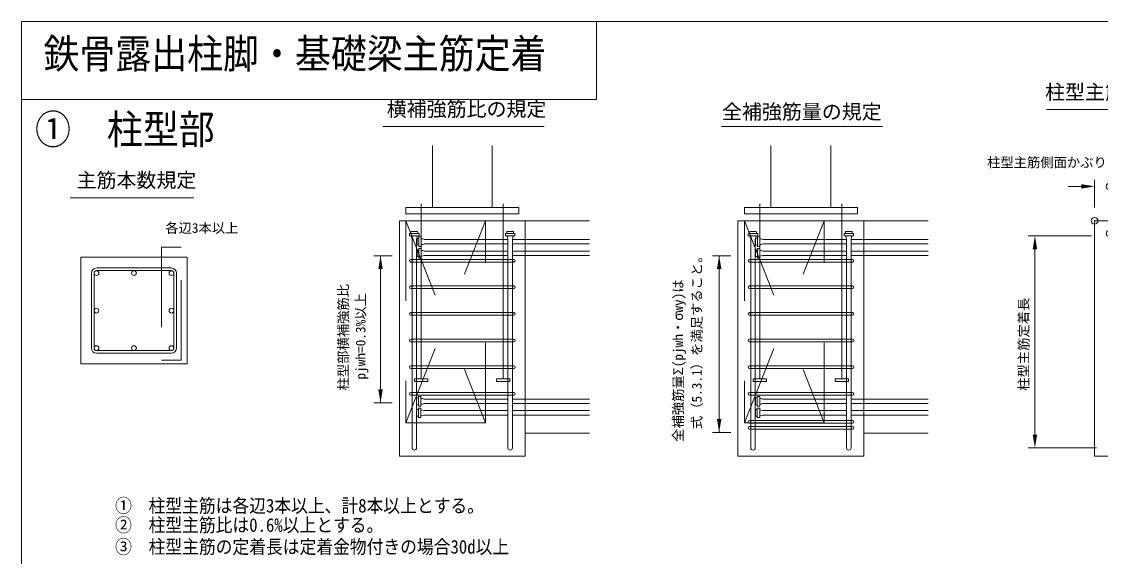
# Model space of a CAD drawing. Units: millimetres, scale not verified. Extents: x -210 to 382, y -132 to 268.
# Drawn here: x 22.9 to 185, y -6.4 to 73.9 of the extents above; entities that cross this region are included whole.
import ezdxf
from ezdxf.enums import TextEntityAlignment as Align

# ---------------------------------------------------------------- set-up
doc = ezdxf.new("R2010")
doc.units = ezdxf.units.MM
doc.header["$LTSCALE"] = 2
doc.header["$PDMODE"] = 32
doc.header["$PDSIZE"] = 1
doc.linetypes.add('DASHED_SPACED', pattern=[12, 6, -6])
for name, color, linetype, lineweight in [('0-0_0', 5, 'Continuous', 18), ('0-3_Defpoints', 7, 'Continuous', 18), ('0-4_寸法', 4, 'Continuous', 18), ('0-7_文字', 7, 'Continuous', 20), ('0-8_タイトル', 7, 'Continuous', 18), ('0-9_内枠', 7, 'Continuous', 18), ('0-A_構造', 2, 'Continuous', 18), ('0-B__0-8_STR3', 5, 'DASHED_SPACED', 18)]:
    doc.layers.add(name, color=color, linetype=linetype, lineweight=lineweight)
doc.styles.add('ＭＳ ゴシック', font='')
doc.styles.get('ＭＳ ゴシック').set_extended_font_data('MS Gothic')

# ---------------------------------------------------------------- blocks, each defined once
blk = doc.blocks.new('_D3')
at = {"layer": '0-3_Defpoints'}
for p in [(1151.171, 97.265), (1148.915, 92.093), (1151.171, 90.185)]:
    blk.add_point(p, dxfattribs=at)
at = {"layer": '0-4_寸法', "color": 7}
for p, q in [((1148.915, 94.093), (1148.915, 98.265)), ((1151.171, 92.185), (1151.171, 98.265)), ((1146.915, 97.265), (1144.915, 97.265)), ((1153.171, 97.265), (1155.171, 97.265))]:
    blk.add_line(p, q, dxfattribs=at)
for points in [[(1146.915, 97.598), (1146.915, 96.931), (1148.915, 97.265)], [(1153.171, 97.598), (1153.171, 96.931), (1151.171, 97.265)]]:
    blk.add_solid(points, dxfattribs=at)

msp = doc.modelspace()

# ---------------------------------------------------------------- linework, layer by layer
at = {"layer": '0-0_0', "color": 7}
for p, q in [((84.604, 46.002), (84.604, 55.318)), ((93.601, 46.002), (93.601, 55.318)), ((135.494, 46.002), (135.494, 55.318)), ((144.491, 46.002), (144.491, 55.318)), ((80.604, 46.002), (97.601, 46.002)), ((80.604, 45.042), (80.604, 46.002)), ((82.946, 46.564), (82.946, 20.279)), ((95.258, 46.564), (95.258, 20.279)), ((97.601, 45.042), (97.601, 46.002)), ((131.494, 46.002), (148.491, 46.002)), ((131.494, 45.042), (131.494, 46.002)), ((133.836, 46.564), (133.836, 20.279)), ((146.149, 46.564), (146.149, 20.279)), ((148.491, 45.042), (148.491, 46.002)), ((79.644, 8.647), (79.644, 43.99)), ((79.644, 43.99), (108.24, 43.99)), ((80.604, 45.042), (97.601, 45.042)), ((98.561, 8.647), (98.561, 43.99)), ((130.534, 8.647), (130.534, 43.99)), ((130.534, 43.99), (159.131, 43.99)), ((131.494, 45.042), (148.491, 45.042)), ((149.451, 8.647), (149.451, 43.99)), ((184.127, 8.647), (184.127, 43.99)), ((184.127, 43.99), (213.196, 43.99)), ((81.947, 20.279), (83.945, 20.279)), ((81.947, 20.279), (81.947, 19.879)), ((81.947, 19.879), (83.945, 19.879)), ((82.466, 20.279), (83.426, 20.279)), ((83.945, 20.279), (83.945, 19.879)), ((94.259, 20.279), (96.258, 20.279)), ((94.259, 20.279), (94.259, 19.879)), ((94.259, 19.879), (96.258, 19.879)), ((94.778, 20.279), (95.738, 20.279)), ((96.258, 20.279), (96.258, 19.879)), ((132.837, 20.279), (134.835, 20.279)), ((132.837, 20.279), (132.837, 19.879)), ((132.837, 19.879), (134.835, 19.879)), ((133.356, 20.279), (134.316, 20.279)), ((134.835, 20.279), (134.835, 19.879)), ((145.149, 20.279), (147.148, 20.279)), ((145.149, 20.279), (145.149, 19.879)), ((145.149, 19.879), (147.148, 19.879)), ((145.669, 20.279), (146.629, 20.279)), ((147.148, 20.279), (147.148, 19.879)), ((98.561, 12.127), (108.24, 12.127)), ((98.561, 8.647), (79.644, 8.647)), ((149.451, 8.647), (130.534, 8.647)), ((203.045, 8.647), (184.127, 8.647))]:
    msp.add_line(p, q, dxfattribs=at)
at = {"layer": '0-0_0', "color": 1}
for p, q in [((82.39, 42.366), (81.409, 42.366)), ((96.79, 42.366), (95.809, 42.366)), ((133.28, 42.366), (132.299, 42.366)), ((147.68, 42.366), (146.699, 42.366)), ((81.18, 42.082), (82.62, 42.082)), ((81.18, 41.722), (81.18, 42.082)), ((82.62, 41.722), (81.18, 41.722)), ((81.564, 9.906), (81.564, 41.29)), ((82.241, 9.906), (82.241, 41.3)), ((82.302, 41.355), (82.302, 40.374)), ((82.586, 41.584), (82.946, 41.584)), ((82.586, 40.145), (82.586, 41.584)), ((82.586, 41.584), (82.946, 41.584)), ((82.586, 40.145), (82.586, 41.584)), ((82.62, 42.082), (82.62, 41.722)), ((82.946, 41.584), (82.946, 40.145)), ((95.964, 41.2), (83.378, 41.2)), ((95.58, 42.082), (97.02, 42.082)), ((95.58, 41.722), (95.58, 42.082)), ((97.02, 41.722), (95.58, 41.722)), ((95.964, 9.906), (95.964, 41.29)), ((96.641, 9.906), (96.641, 41.3)), ((96.641, 41.2), (108.24, 41.2)), ((97.02, 42.082), (97.02, 41.722)), ((132.07, 42.082), (133.51, 42.082)), ((132.07, 41.722), (132.07, 42.082)), ((133.51, 41.722), (132.07, 41.722)), ((132.454, 9.906), (132.454, 41.29)), ((133.131, 9.906), (133.131, 41.3)), ((133.176, 41.355), (133.176, 40.374)), ((133.46, 40.145), (133.46, 41.584)), ((133.46, 41.584), (133.82, 41.584)), ((133.51, 42.082), (133.51, 41.722)), ((133.82, 41.584), (133.82, 40.145)), ((133.82, 41.584), (133.82, 40.145)), ((146.854, 41.2), (134.252, 41.2)), ((147.91, 41.722), (146.47, 41.722)), ((146.854, 9.906), (146.854, 41.29)), ((147.531, 9.906), (147.531, 41.3)), ((147.531, 41.2), (159.131, 41.2)), ((147.91, 42.082), (147.91, 41.722)), ((82.302, 39.613), (82.302, 38.632)), ((82.946, 40.145), (82.586, 40.145)), ((82.586, 39.842), (82.946, 39.842)), ((82.586, 38.402), (82.586, 39.842)), ((82.586, 39.842), (82.946, 39.842)), ((82.586, 38.402), (82.586, 39.842)), ((82.946, 39.842), (82.946, 38.402)), ((95.964, 40.528), (83.378, 40.528)), ((95.964, 39.458), (83.378, 39.458)), ((96.641, 40.528), (108.24, 40.528)), ((96.641, 39.458), (108.24, 39.458)), ((133.176, 39.613), (133.176, 38.632)), ((133.82, 40.145), (133.46, 40.145)), ((133.82, 40.145), (133.46, 40.145)), ((133.46, 38.402), (133.46, 39.842)), ((133.46, 39.842), (133.82, 39.842)), ((133.82, 39.842), (133.82, 38.402)), ((133.82, 39.842), (133.82, 38.402)), ((146.854, 40.528), (134.252, 40.528)), ((146.854, 39.458), (134.252, 39.458)), ((147.531, 40.528), (159.131, 40.528)), ((147.531, 39.458), (159.131, 39.458)), ((82.946, 38.402), (82.586, 38.402)), ((95.964, 38.786), (83.378, 38.786)), ((96.641, 38.786), (108.24, 38.786)), ((133.82, 38.402), (133.46, 38.402)), ((133.82, 38.402), (133.46, 38.402)), ((146.854, 38.786), (134.252, 38.786)), ((147.531, 38.786), (159.131, 38.786)), ((82.241, 17.393), (82.241, 16.412)), ((82.525, 17.623), (82.885, 17.623)), ((82.525, 16.183), (82.525, 17.623)), ((82.525, 17.623), (82.885, 17.623)), ((82.525, 16.183), (82.525, 17.623)), ((82.885, 17.623), (82.885, 16.183)), ((95.964, 17.239), (83.317, 17.239)), ((95.964, 16.567), (83.317, 16.567)), ((96.641, 17.239), (108.24, 17.239)), ((96.641, 16.567), (108.24, 16.567)), ((133.156, 17.393), (133.156, 16.412)), ((133.44, 17.623), (133.8, 17.623)), ((133.44, 16.183), (133.44, 17.623)), ((133.44, 17.623), (133.8, 17.623)), ((133.8, 17.623), (133.8, 16.183)), ((133.8, 17.623), (133.8, 16.183)), ((146.854, 17.239), (134.232, 17.239)), ((146.854, 16.567), (134.232, 16.567)), ((147.531, 17.239), (159.131, 17.239)), ((147.531, 16.567), (159.131, 16.567)), ((82.241, 15.651), (82.241, 14.67)), ((82.885, 16.183), (82.525, 16.183)), ((82.525, 15.881), (82.885, 15.881)), ((82.525, 14.441), (82.525, 15.881)), ((82.525, 15.881), (82.885, 15.881)), ((82.525, 14.441), (82.525, 15.881)), ((82.885, 15.881), (82.885, 14.441)), ((95.964, 15.497), (83.317, 15.497)), ((95.964, 14.825), (83.317, 14.825)), ((96.641, 15.497), (108.24, 15.497)), ((96.641, 14.825), (108.24, 14.825)), ((133.156, 15.651), (133.156, 14.67)), ((133.8, 16.183), (133.44, 16.183)), ((133.8, 16.183), (133.44, 16.183)), ((133.44, 14.441), (133.44, 15.881)), ((133.44, 15.881), (133.8, 15.881)), ((133.8, 15.881), (133.8, 14.441)), ((133.8, 15.881), (133.8, 14.441)), ((146.854, 15.497), (134.232, 15.497)), ((146.854, 14.825), (134.232, 14.825)), ((147.531, 15.497), (159.131, 15.497)), ((147.531, 14.825), (159.131, 14.825)), ((82.885, 14.441), (82.525, 14.441)), ((133.8, 14.441), (133.44, 14.441)), ((133.8, 14.441), (133.44, 14.441))]:
    msp.add_line(p, q, dxfattribs=at)
for points in [[(82.946, 41.584), (82.946, 40.145), (82.586, 40.145)], [(133.46, 40.145), (133.46, 41.584), (133.82, 41.584)], [(146.47, 41.722), (146.47, 42.082), (147.91, 42.082)], [(82.946, 39.842), (82.946, 38.402), (82.586, 38.402)], [(133.46, 38.402), (133.46, 39.842), (133.82, 39.842)], [(82.885, 17.623), (82.885, 16.183), (82.525, 16.183)], [(133.44, 16.183), (133.44, 17.623), (133.8, 17.623)], [(82.885, 15.881), (82.885, 14.441), (82.525, 14.441)], [(133.44, 14.441), (133.44, 15.881), (133.8, 15.881)]]:
    msp.add_lwpolyline(points, dxfattribs=at)
for centre, radius, start, end in [((81.799, 42.234), 0.412, 161.38198, 201.76114), ((82, 42.234), 0.412, 338.23886, 18.61802), ((96.199, 42.234), 0.412, 161.38198, 201.76114), ((96.4, 42.234), 0.412, 338.23886, 18.61802), ((132.689, 42.234), 0.412, 161.38198, 201.76114), ((132.89, 42.234), 0.412, 338.23886, 18.61802), ((147.089, 42.234), 0.412, 161.38198, 201.76114), ((147.29, 42.234), 0.412, 338.23886, 18.61802), ((82.352, 41.696), 0.887, 178.35335, 207.26472), ((81.447, 41.696), 0.887, 332.72769, 1.64665), ((82.434, 40.965), 0.412, 68.23886, 108.61802), ((82.972, 40.412), 0.887, 62.72769, 91.64665), ((96.752, 41.696), 0.887, 178.35335, 207.26472), ((95.847, 41.696), 0.887, 332.72769, 1.64665), ((133.242, 41.696), 0.887, 178.35335, 207.26472), ((132.337, 41.696), 0.887, 332.72769, 1.64665), ((133.308, 40.965), 0.412, 68.23886, 108.61802), ((133.846, 40.412), 0.887, 62.72769, 91.64665), ((147.642, 41.696), 0.887, 178.35335, 207.26472), ((146.737, 41.696), 0.887, 332.72769, 1.64665), ((82.434, 40.764), 0.412, 251.38198, 291.76114), ((82.434, 39.223), 0.412, 68.23886, 108.61802), ((82.972, 41.317), 0.887, 268.35335, 297.26472), ((82.972, 38.67), 0.887, 62.72769, 91.64665), ((133.308, 40.764), 0.412, 251.38198, 291.76114), ((133.308, 39.223), 0.412, 68.23886, 108.61802), ((133.846, 41.317), 0.887, 268.35335, 297.26472), ((133.846, 38.67), 0.887, 62.72769, 91.64665), ((82.434, 39.022), 0.412, 251.38198, 291.76114), ((82.972, 39.575), 0.887, 268.35335, 297.26472), ((133.308, 39.022), 0.412, 251.38198, 291.76114), ((133.846, 39.575), 0.887, 268.35335, 297.26472), ((82.372, 17.003), 0.412, 68.23886, 108.61802), ((82.372, 16.802), 0.412, 251.38198, 291.76114), ((82.91, 16.45), 0.887, 62.72769, 91.64665), ((82.91, 17.355), 0.887, 268.35335, 297.26472), ((133.287, 17.003), 0.412, 68.23886, 108.61802), ((133.287, 16.802), 0.412, 251.38198, 291.76114), ((133.825, 16.45), 0.887, 62.72769, 91.64665), ((133.825, 17.355), 0.887, 268.35335, 297.26472), ((82.372, 15.261), 0.412, 68.23886, 108.61802), ((82.372, 15.06), 0.412, 251.38198, 291.76114), ((82.91, 14.708), 0.887, 62.72769, 91.64665), ((82.91, 15.613), 0.887, 268.35335, 297.26472), ((133.287, 15.261), 0.412, 68.23886, 108.61802), ((133.287, 15.06), 0.412, 251.38198, 291.76114), ((133.825, 14.708), 0.887, 62.72769, 91.64665), ((133.825, 15.613), 0.887, 268.35335, 297.26472), ((81.902, 9.906), 0.339, 180, 360), ((96.302, 9.906), 0.339, 180, 360), ((132.792, 9.906), 0.339, 180, 360), ((147.192, 9.906), 0.339, 180, 360)]:
    msp.add_arc(centre, radius, start, end, dxfattribs=at)
at = {"layer": '0-3_Defpoints', "color": 4}
for p, q in [((98.561, 12.127), (108.24, 12.127)), ((149.451, 12.127), (159.131, 12.127))]:
    msp.add_line(p, q, dxfattribs=at)
at = {"layer": '0-4_寸法'}
for p, q in [((176.911, 60.696), (214.71, 60.696)), ((77.167, 58.141), (101.391, 58.141)), ((128.04, 58.141), (152.264, 58.141)), ((30.16, 47.465), (48.772, 47.465)), ((183.663, 41.722), (174.157, 41.722)), ((175.157, 39.722), (175.157, 11.906)), ((75.829, 38.757), (78.563, 38.757)), ((76.817, 38.757), (76.817, 16.682)), ((126.719, 38.757), (129.453, 38.757)), ((127.707, 38.757), (127.707, 12.217)), ((75.829, 16.682), (78.563, 16.682)), ((126.719, 12.217), (129.453, 12.217)), ((184.386, 9.906), (174.157, 9.906))]:
    msp.add_line(p, q, dxfattribs=at)
at = {"layer": '0-4_寸法', "color": 7}
for points in [[(174.824, 39.722), (175.49, 39.722), (175.157, 41.722)], [(76.484, 36.757), (77.151, 36.757), (76.817, 38.757)], [(127.374, 36.757), (128.041, 36.757), (127.707, 38.757)], [(76.484, 18.682), (77.151, 18.682), (76.817, 16.682)], [(127.374, 14.217), (128.041, 14.217), (127.707, 12.217)], [(174.824, 11.906), (175.49, 11.906), (175.157, 9.906)]]:
    msp.add_solid(points, dxfattribs=at)
at = {"layer": '0-9_内枠'}
for q in [(372.196, 73.899), (22.876, -114.753)]:
    msp.add_line((22.876, 73.899), q, dxfattribs=at)
msp.add_lwpolyline([(22.876, 62.227), (109.291, 62.227), (109.291, 73.899)], dxfattribs=at)
at = {"layer": '0-A_構造', "linetype": 'DASHED_SPACED'}
for p, q in [((80.604, 13.683), (92.574, 43.99)), ((80.604, 43.99), (92.574, 13.683)), ((80.604, 43.99), (80.604, 13.683)), ((92.574, 13.683), (92.574, 43.99)), ((131.494, 13.683), (143.464, 43.99)), ((131.494, 43.99), (143.464, 13.683)), ((131.494, 43.99), (131.494, 13.683)), ((143.464, 13.683), (143.464, 43.99)), ((80.604, 13.683), (92.574, 13.683)), ((131.494, 13.683), (143.464, 13.683))]:
    msp.add_line(p, q, dxfattribs=at)
at = {"layer": '0-A_構造'}
for p, q in [((31.765, 38.51), (47.765, 38.51)), ((31.765, 38.51), (31.765, 22.51)), ((47.765, 38.51), (47.765, 22.51)), ((81.364, 38.208), (96.841, 38.208)), ((81.364, 37.808), (96.841, 37.808)), ((132.254, 38.208), (147.731, 38.208)), ((132.254, 37.808), (147.731, 37.808)), ((33.365, 36.11), (33.365, 24.91)), ((33.765, 36.11), (33.765, 24.91)), ((34.165, 36.91), (45.365, 36.91)), ((34.165, 36.51), (45.365, 36.51)), ((45.765, 36.11), (45.765, 24.91)), ((46.165, 36.11), (46.165, 24.91)), ((81.364, 34.208), (96.841, 34.208)), ((132.254, 34.208), (147.731, 34.208)), ((81.364, 33.808), (96.841, 33.808)), ((132.254, 33.808), (147.731, 33.808)), ((81.364, 30.208), (96.841, 30.208)), ((81.364, 29.808), (96.841, 29.808)), ((132.254, 30.208), (147.731, 30.208)), ((132.254, 29.808), (147.731, 29.808)), ((81.364, 26.208), (96.841, 26.208)), ((132.254, 26.208), (147.731, 26.208)), ((34.165, 24.51), (45.365, 24.51)), ((81.364, 25.808), (96.841, 25.808)), ((132.254, 25.808), (147.731, 25.808)), ((34.165, 24.11), (45.365, 24.11)), ((31.765, 22.51), (47.765, 22.51)), ((81.364, 22.208), (96.841, 22.208)), ((81.364, 21.808), (96.841, 21.808)), ((132.254, 22.208), (147.731, 22.208)), ((132.254, 21.808), (147.731, 21.808)), ((81.364, 18.208), (96.841, 18.208)), ((132.254, 18.208), (147.731, 18.208)), ((81.364, 17.808), (96.841, 17.808)), ((132.254, 17.808), (147.731, 17.808)), ((132.254, 14.014), (147.731, 14.014)), ((132.254, 13.614), (147.731, 13.614)), ((132.254, 13.123), (147.731, 13.123)), ((132.254, 12.723), (147.731, 12.723))]:
    msp.add_line(p, q, dxfattribs=at)
at = {"layer": '0-A_構造', "color": 5, "linetype": 'DASHED_SPACED'}
msp.add_line((43.913, 23.063), (46.857, 23.063), dxfattribs=at)
at = {"layer": '0-A_構造'}
for centre, radius in [((81.364, 38.008), 0.2), ((96.841, 38.008), 0.2), ((132.254, 38.008), 0.2), ((147.731, 38.008), 0.2), ((34.137, 36.139), 0.36), ((39.765, 36.15), 0.36), ((45.393, 36.139), 0.36), ((81.364, 34.008), 0.2), ((96.841, 34.008), 0.2), ((132.254, 34.008), 0.2), ((147.731, 34.008), 0.2), ((34.125, 30.51), 0.36), ((45.405, 30.51), 0.36), ((81.364, 30.008), 0.2), ((96.841, 30.008), 0.2), ((132.254, 30.008), 0.2), ((147.731, 30.008), 0.2), ((81.364, 26.008), 0.2), ((96.841, 26.008), 0.2), ((132.254, 26.008), 0.2), ((147.731, 26.008), 0.2), ((34.137, 24.882), 0.36), ((39.765, 24.87), 0.36), ((45.393, 24.882), 0.36), ((81.364, 22.008), 0.2), ((96.841, 22.008), 0.2), ((132.254, 22.008), 0.2), ((147.731, 22.008), 0.2), ((81.364, 18.008), 0.2), ((96.841, 18.008), 0.2), ((132.254, 18.008), 0.2), ((147.731, 18.008), 0.2), ((132.254, 13.814), 0.2), ((132.254, 12.923), 0.2), ((147.731, 13.814), 0.2), ((147.731, 12.923), 0.2)]:
    msp.add_circle(centre, radius, dxfattribs=at)
for centre, radius, start, end in [((34.165, 36.11), 0.8, 90, 180), ((34.165, 36.11), 0.4, 90, 180), ((45.365, 36.11), 0.8, 0, 90), ((45.365, 36.11), 0.4, 0, 90), ((34.165, 24.91), 0.8, 180, 270), ((34.165, 24.91), 0.4, 180, 270), ((45.365, 24.91), 0.4, 270, 0), ((45.365, 24.91), 0.8, 270, 0)]:
    msp.add_arc(centre, radius, start, end, dxfattribs=at)
at = {"layer": '0-B__0-8_STR3'}
for p, q in [((43.913, 40.04), (46.857, 40.04)), ((43.913, 40.04), (43.913, 23.063)), ((46.857, 23.063), (46.857, 40.04))]:
    msp.add_line(p, q, dxfattribs=at)

# ---------------------------------------------------------------- block references
at = {"layer": '0-4_寸法'}
msp.add_blockref('_D3', (-964.787, -48.103), dxfattribs=at)

# ---------------------------------------------------------------- texts
at = {"layer": '0-7_文字', "style": 'ＭＳ ゴシック'}
for s, height, p in [('柱型主筋の定着長・かぶり規定', 2.199, (176.689, 61.564)), ('横補強筋比の規定', 2.199, (77.749, 59.01)), ('全補強筋量の規定', 2.199, (128.128, 58.609)), ('柱型主筋側面かぶり', 1.466, (167.965, 51.592)), ('主筋本数規定', 2.199, (31.142, 48.334)), ('各辺3本以上', 1.466, (44.471, 41.739))]:
    msp.add_text(s, height=height, dxfattribs=at).set_placement(p, align=Align.BOTTOM_LEFT)
for s, p in [('式（5.3.1）を満足すること。', (125.513, 12.71)), ('柱型部横補強筋比', (72.389, 18.509)), ('全補強筋量Σ(pjwh・σwy)は', (122.706, 10.807)), ('pjwh=0.3%以上', (74.992, 20.161)), ('柱型主筋定着長', (174.639, 18.464))]:
    msp.add_text(s, height=1.466, rotation=90, dxfattribs=at).set_placement(p, align=Align.BOTTOM_LEFT)
at = {"layer": '0-7_文字', "style": 'ＭＳ ゴシック', "width": 0.9}
for s, p in [('①  柱型主筋は各辺3本以上、計8本以上とする。', (36.93, -0.416)), ('②  柱型主筋比は0.6%以上とする。', (36.93, -3.319)), ('③  柱型主筋の定着長は定着金物付きの場合30d以上', (36.93, -6.587))]:
    msp.add_text(s, height=2.053, dxfattribs=at).set_placement(p, align=Align.BOTTOM_LEFT)
at = {"layer": '0-8_タイトル', "style": 'ＭＳ ゴシック', "width": 0.9}
for s, p in [('鉄骨露出柱脚・基礎梁主筋定着', (26.158, 65.558)), ('①\u3000柱型部', (24.894, 54.202))]:
    msp.add_text(s, height=4.399, dxfattribs=at).set_placement(p, align=Align.BOTTOM_LEFT)

doc.saveas('drawing.dxf')
